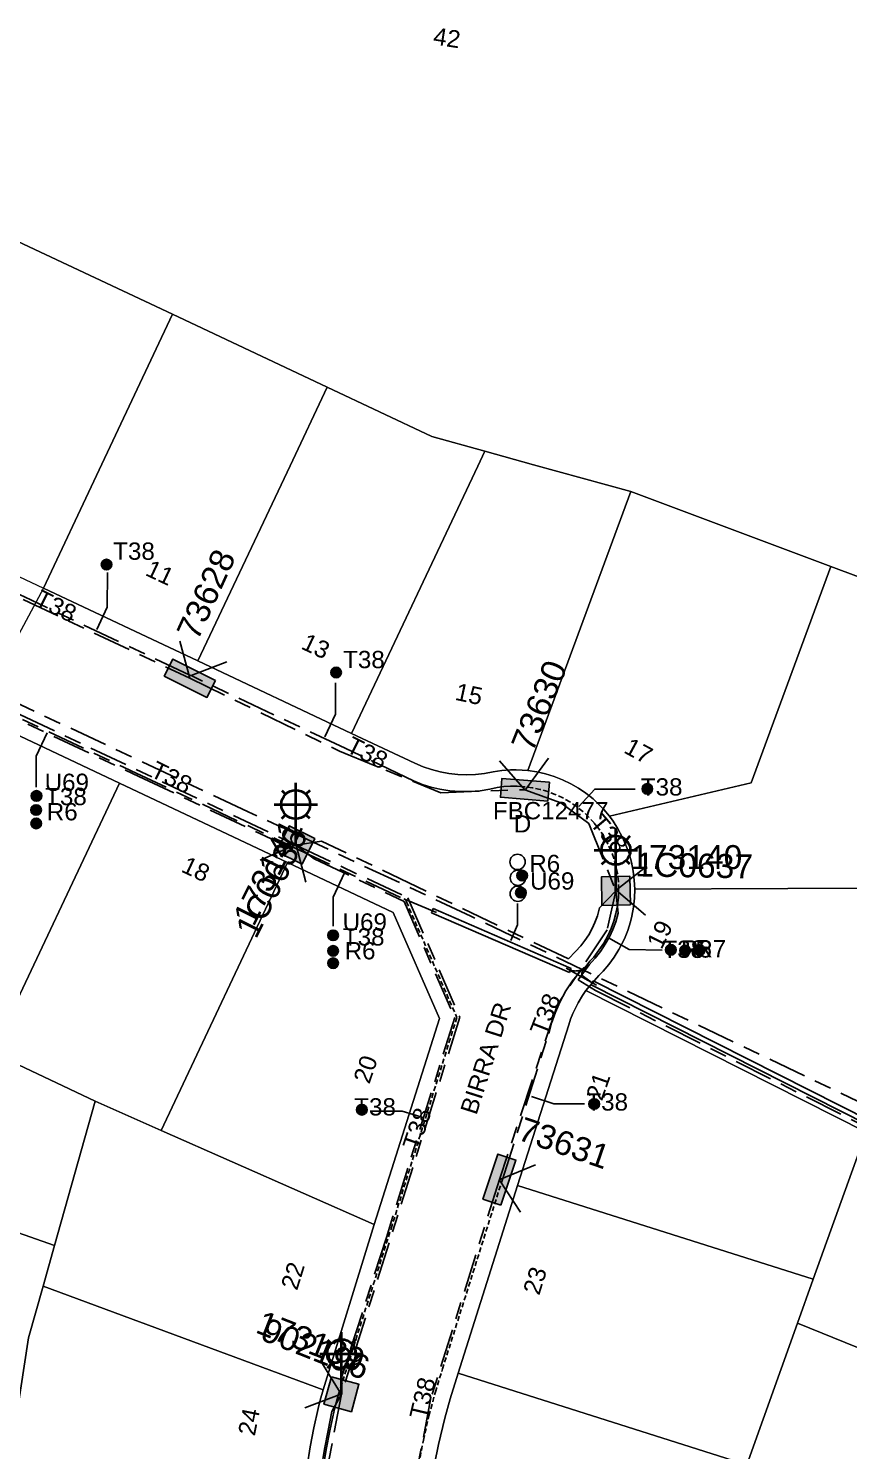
# Model space of a CAD drawing. Header units: metres. Extents: x 300268 to 302887, y 6172399 to 6173904.
# Drawn here: x 301108.4 to 301193.7, y 6173409.7 to 6173557.7 of the extents above; entities that cross this region are included whole.
import ezdxf
from ezdxf.enums import TextEntityAlignment as Align

# ---------------------------------------------------------------- set-up
doc = ezdxf.new("R2010")
doc.units = ezdxf.units.M
doc.linetypes.add('Cable Exist UG', pattern=[8.2, 4, -1.2, 1.8, -1.2])
doc.linetypes.add('DASHED', pattern=[0.75, 0.5, -0.25])
doc.layers.get('0').update_dxf_attribs({"color": 6})
doc.layers.add('Cadastre Land Parcels_SP_EXT', color=9, linetype='Continuous', lineweight=5)
doc.layers.add('Cadastre Roads_SP_EXT', color=9, linetype='Continuous', lineweight=5)
for name, color, linetype in [('Duct_SP_EXT', 7, 'Continuous'), ('Equip_SP_SL_EXT', 7, 'Continuous'), ('Mains_HV_EXT', 7, 'Continuous'), ('Mains_LV_EXT', 7, 'Continuous'), ('Mains_SL_EXT', 7, 'Continuous'), ('SupportsUG_SP_LV_EXT', 7, 'Continuous'), ('SupportsUG_SP_LV_SL_EXT', 7, 'Continuous'), ('Trench_SP_EXT', 7, 'Continuous')]:
    doc.layers.add(name, color=color, linetype=linetype)
doc.layers.add('UNKNOWN_FEATURES', color=1, linetype='DASHED', plot=False)
doc.styles.add('COLUMN_LABEL', font='arial.ttf')
doc.styles.add('iecARIAL', font='arial.ttf', dxfattribs={"height": 2})
doc.styles.add('POLE_LABEL', font='arial.ttf')
doc.styles.get("Standard").update_dxf_attribs({"font": 'arial.ttf'})

# ---------------------------------------------------------------- blocks, each defined once
blk = doc.blocks.new('COLUMN_EXT')
blk.add_hatch(color=256).paths.add_polyline_path([(-1.49, 1.48), (-1.49, -1.49), (1.48, -1.49), (1.48, 1.48)])
blk.add_lwpolyline([(-1.49, -1.49), (1.48, -1.49), (1.48, 1.48), (-1.49, 1.48)], close=True)
for tag, height, style, flags, p in [('ASSET_NUM', 2.5, 'COLUMN_LABEL', 8, (2, 2)), ('STRUCTURE_PLANT_NUMBER', 0.2, 'POLE_LABEL', 9, (1.81, 0.03)), ('STREET_CODE', 0.2, 'COLUMN_LABEL', 9, (1.81, -0.2))]:
    blk.add_attdef(tag, text='', height=height, dxfattribs=dict(style=style, flags=flags)).set_placement(p, align=Align.MIDDLE_LEFT)
at = {"flags": 9}
for tag, p in [('COLUMN_TYPE', (1.81, -0.4)), ('OWNED_BY', (1.81, -0.6)), ('STATE', (1.81, -0.8)), ('USAGE', (1.81, -1)), ('LEGEND', (1.81, -1.2)), ('LOCATION', (1.81, -1.4)), ('STREETNAME', (1.81, -1.6)), ('SUBURB', (1.81, -1.8)), ('NOTES', (1.81, -2))]:
    blk.add_attdef(tag, text='', height=0.2, dxfattribs=at).set_placement(p, align=Align.MIDDLE_LEFT)
at = {"flags": 1}
blk.add_attdef('Z', (1.81, -2.35), '', height=0.2, dxfattribs=at)
blk = doc.blocks.new('PILLAR_EXT')
blk.add_hatch(color=256).paths.add_polyline_path([(-2.475, 0.99), (-2.475, -0.99), (2.475, -0.99), (2.475, 0.99)])
blk.add_lwpolyline([(-2.475, -0.99), (2.475, -0.99), (2.475, 0.99), (-2.475, 0.99)], close=True)
at = {"style": 'iecARIAL', "flags": 8}
blk.add_attdef('ASSET_NUM', (1.5, 3.5), '', height=2.5, dxfattribs=at)
for tag, p, flags in [('OWNED_BY', (0, -0.2), 9), ('STATE', (0, -0.4), 9), ('SUPPORT_TYPE', (0, -0.6), 9), ('USAGE', (0, -0.8), 9), ('LEGEND', (0, -1), 9), ('LOCATION', (0, -1.2), 9), ('NOTES', (0, -1.4), 9), ('PARENT', (0, -1.6), 9), ('STREETNAME', (0, -1.8), 9), ('SUBURB', (0, -2), 1)]:
    blk.add_attdef(tag, p, '', height=0.2, dxfattribs=dict(flags=flags))
blk = doc.blocks.new('DUCT_EXT')
blk.add_circle((0, 0.8), 0.8)
at = {"flags": 1}
blk.add_attdef('Z', (0, 0), '', height=0.2, dxfattribs=at)
at = {"flags": 9}
for tag, p in [('DUCT_CODE', (0, 0)), ('XSECT_TYPE', (0, -0.2)), ('STATE', (0, -0.6)), ('FB_REFERENCE', (0, -0.4)), ('NOTES', (0, -0.8))]:
    blk.add_attdef(tag, text='', height=0.2, dxfattribs=at).set_placement(p, align=Align.MIDDLE_LEFT)
blk = doc.blocks.new('SL_LANTERN_EXT')
at = {"lineweight": 40}
for p, q in [((0, 1.97), (0, 6.47)), ((-1.46, 5.68), (-1.06, 5.28)), ((1.46, 5.68), (1.06, 5.28)), ((-2.25, 4.22), (2.25, 4.22)), ((-1.46, 2.76), (-1.06, 3.16)), ((1.46, 2.76), (1.06, 3.16)), ((0, 0), (0, 2.72))]:
    blk.add_line(p, q, dxfattribs=at)
blk.add_circle((0, 4.22), 1.5, dxfattribs=at)
at = {"style": 'iecARIAL', "flags": 8}
blk.add_attdef('ASSET_NUM', (1.5, 1.5), '', height=2.5, dxfattribs=at)
for tag, p, height, flags in [('OPERATING_VOLTAGE', (0.98, -1.65), 0.2, 9), ('CONSTRUCTED_VOLTAGE', (0.98, -0.65), 0.2, 9), ('CONTROL_TYPE', (0.98, -0.85), 0.2, 9), ('LANTERN_PURPOSE', (0.98, -1.05), 0.2, 9), ('LANTERN_TYPE', (0.98, -1.25), 0.2, 9), ('NO_PHASES', (0.98, -1.45), 0.2, 9), ('LNUMBER', (2.18, -3.25), 2.5, 8), ('ORIENTATION', (0.98, -1.85), 0.2, 9), ('OWNED_BY', (0.98, -2.05), 0.2, 9), ('STATE', (0.98, -2.25), 0.2, 9), ('USAGE', (0.98, -2.45), 0.2, 9), ('CEXIST', (0.98, -2.65), 0.2, 9), ('CNEW', (0.98, -2.85), 0.2, 9), ('CNUMBER', (0.98, -3.05), 0.2, 9), ('CREMOVE', (0.98, -3.25), 0.2, 9), ('CREPLACE', (0.98, -3.45), 0.2, 9), ('LKINGHEIGHT', (0.98, -3.65), 0.2, 9), ('LBRACKET', (0.98, -3.85), 0.2, 9), ('LBRACKETVOCAB', (0.98, -4.05), 0.2, 9), ('LCATEGORY', (0.98, -4.25), 0.2, 9), ('LCHARGE1', (0.98, -4.45), 0.2, 9), ('LCHARGE1PERCENT', (0.98, -4.65), 0.2, 9), ('LCHARGE2', (0.98, -4.85), 0.2, 9), ('LCHARGE2PERCENT', (0.98, -5.05), 0.2, 9), ('LCHARGE3', (0.98, -5.25), 0.2, 9), ('LCHARGE3PERCENT', (0.98, -5.45), 0.2, 9), ('LEXIST', (0.98, -5.65), 0.2, 9), ('LLAMP', (0.98, -5.85), 0.2, 9), ('LLAMPVOCAB', (0.98, -6.05), 0.2, 9), ('LMAST', (0.98, -6.25), 0.2, 9), ('LMASTVOCAB', (0.98, -6.45), 0.2, 9), ('LNEW', (0.98, -6.65), 0.2, 9), ('LANTNUMBER', (0.98, -6.85), 0.2, 9), ('LOUTREACH', (0.98, -7.25), 0.2, 9), ('LOUTREACHVOCAB', (0.98, -7.45), 0.2, 9), ('LRATECODE', (0.98, -7.65), 0.2, 9), ('LREMOVE', (0.98, -7.85), 0.2, 9), ('LREPLACE', (0.98, -8.05), 0.2, 9), ('LTYPE', (0.98, -8.25), 0.2, 9), ('LTYPEVOCAB', (0.98, -8.45), 0.2, 9), ('LEGEND', (0.98, -8.65), 0.2, 9), ('LOCATION', (0.98, -8.85), 0.2, 9), ('NOTES', (0.98, -9.05), 0.2, 9), ('STREETNAME', (0.98, -9.25), 0.2, 9), ('SUBURB', (0.98, -9.45), 0.2, 1)]:
    blk.add_attdef(tag, p, '', height=height, dxfattribs=dict(flags=flags))
blk = doc.blocks.new('CABLE_LARGE_EXT')
h = blk.add_hatch(color=256)
edge = h.paths.add_edge_path()
edge.add_arc((0, 0.55), 0.55, 0, 360)
blk.add_circle((0, 0.55), 0.55)
at = {"flags": 1}
blk.add_attdef('Z', (0, 0), '', height=0.2, dxfattribs=at)
at = {"flags": 9}
for tag, p in [('COND_CODE', (0, 0)), ('STATE', (0, -0.4)), ('XSECT_SIZE', (0, -0.6)), ('FB_REFERENCE', (0, -0.2)), ('NOTES', (0, -0.8))]:
    blk.add_attdef(tag, text='', height=0.2, dxfattribs=at).set_placement(p, align=Align.MIDDLE_LEFT)

msp = doc.modelspace()

# ---------------------------------------------------------------- linework, layer by layer
at = {"layer": 'Cadastre Land Parcels_SP_EXT', "linetype": 'Continuous'}
for points in [[(301115.5, 6173511.18), (301123.41, 6173527.96), (301107.33, 6173535.55), (301095.65, 6173510.77), (301093.9, 6173507.06), (301109.98, 6173499.47), (301115.5, 6173511.18)], [(301135.64, 6173512.2), (301139.49, 6173520.37), (301123.41, 6173527.96), (301115.5, 6173511.18), (301109.98, 6173499.47), (301126.05, 6173491.88), (301135.64, 6173512.2)], [(301155.18, 6173512.15), (301155.91, 6173513.71), (301150.38, 6173515.24), (301139.49, 6173520.37), (301135.64, 6173512.2), (301126.05, 6173491.88), (301142.05, 6173484.33), (301155.18, 6173512.15)], [(301171.08, 6173509.52), (301160.98, 6173512.31), (301155.91, 6173513.71), (301155.18, 6173512.15), (301142.05, 6173484.33), (301148.63, 6173481.23), (301149.49, 6173480.87), (301150.36, 6173480.57), (301151.26, 6173480.33), (301152.17, 6173480.16), (301153.1, 6173480.07), (301154.02, 6173480.03), (301154.95, 6173480.07), (301155.87, 6173480.18), (301156.78, 6173480.35), (301157.67, 6173480.48), (301158.58, 6173480.54), (301159.18, 6173480.55), (301159.78, 6173480.52), (301160.38, 6173480.47), (301171.08, 6173509.52)], [(301183.62, 6173479.19), (301191.92, 6173501.71), (301171.08, 6173509.52), (301160.38, 6173480.47), (301161.31, 6173480.33), (301162.22, 6173480.13), (301163.12, 6173479.85), (301163.99, 6173479.51), (301164.84, 6173479.1), (301165.65, 6173478.63), (301166.42, 6173478.11), (301167.16, 6173477.52), (301167.84, 6173476.88), (301168.27, 6173476.43), (301168.87, 6173475.71), (301183.62, 6173479.19)], [(301210, 6173494.94), (301191.92, 6173501.71), (301183.62, 6173479.19), (301168.87, 6173475.71), (301169.25, 6173475.2), (301169.76, 6173474.41), (301170.21, 6173473.58), (301170.59, 6173472.72), (301170.91, 6173471.83), (301171.17, 6173470.92), (301171.35, 6173469.99), (301171.46, 6173469.05), (301171.5, 6173468.11), (301203.34, 6173468.26), (301210, 6173494.94)], [(301117.89, 6173479.15), (301102.97, 6173486.19), (301097.64, 6173484.28), (301086.12, 6173459.86), (301104.66, 6173451.12), (301117.89, 6173479.15)], [(301135.39, 6173470.9), (301117.89, 6173479.15), (301104.66, 6173451.12), (301115.38, 6173446.06), (301122.24, 6173443.02), (301135.39, 6173470.9)], [(301151.19, 6173454.67), (301146.38, 6173465.71), (301135.39, 6173470.9), (301122.24, 6173443.02), (301144.39, 6173433.22), (301151.19, 6173454.67)], [(301200.22, 6173455.9), (301203.34, 6173468.26), (301171.5, 6173468.11), (301171.47, 6173467.18), (301171.37, 6173466.25), (301171.2, 6173465.33), (301171.05, 6173464.72), (301170.77, 6173463.83), (301170.42, 6173462.96), (301169.86, 6173461.85), (301169.36, 6173461.06), (301168.81, 6173460.3), (301168.21, 6173459.59), (301167.77, 6173459.14), (301166.43, 6173457.58), (301195.58, 6173442.85), (301200.22, 6173455.9)], [(301115.38, 6173446.06), (301104.66, 6173451.12), (301086.12, 6173459.86), (301085.24, 6173457.95), (301084.42, 6173456), (301083.67, 6173454.03), (301082.99, 6173452.03), (301082.38, 6173450.01), (301081.83, 6173447.97), (301081.36, 6173445.92), (301080.96, 6173443.85), (301080.63, 6173441.77), (301111.14, 6173431.05), (301115.38, 6173446.06)], [(301195.58, 6173442.85), (301166.43, 6173457.58), (301166.08, 6173457.07), (301165.6, 6173456.28), (301165.06, 6173455.17), (301164.83, 6173454.6), (301164.63, 6173454.02), (301159.32, 6173437.3), (301190.08, 6173427.53), (301195.58, 6173442.85)], [(301144.39, 6173433.22), (301122.24, 6173443.02), (301115.38, 6173446.06), (301111.14, 6173431.05), (301109.94, 6173426.81), (301139.07, 6173416.03), (301144.39, 6173433.22)], [(301223.63, 6173426.4), (301195.58, 6173442.85), (301190.08, 6173427.53), (301188.44, 6173422.97), (301219.47, 6173410.36), (301223.63, 6173426.4)], [(301108.42, 6173421.42), (301109.94, 6173426.81), (301111.14, 6173431.05), (301080.63, 6173441.77), (301077.44, 6173420.5), (301107.6, 6173415.98), (301108.42, 6173421.42)], [(301188.44, 6173422.97), (301190.08, 6173427.53), (301159.32, 6173437.3), (301153.12, 6173417.76), (301183.15, 6173408.22), (301188.44, 6173422.97)], [(301136.99, 6173404.01), (301137.18, 6173406.04), (301137.42, 6173408.06), (301137.73, 6173410.07), (301138.11, 6173412.07), (301138.55, 6173414.06), (301138.78, 6173414.94), (301139.07, 6173416.03), (301109.94, 6173426.81), (301108.42, 6173421.42), (301107.6, 6173415.98), (301105.45, 6173401.64), (301136.99, 6173404.01)], [(301212.78, 6173393.44), (301213.96, 6173395.68), (301215.06, 6173397.95), (301216.08, 6173400.27), (301217.02, 6173402.61), (301217.87, 6173404.99), (301218.64, 6173407.4), (301219.47, 6173410.36), (301188.44, 6173422.97), (301183.15, 6173408.22), (301211.54, 6173391.26), (301212.78, 6173393.44)], [(301174.06, 6173396.1), (301183.15, 6173408.22), (301153.12, 6173417.76), (301152.29, 6173415.08), (301151.73, 6173413.06), (301151.09, 6173410.33), (301150.68, 6173408.27), (301150.24, 6173405.51), (301149.99, 6173403.42), (301149.77, 6173400.63), (301149.66, 6173397.83), (301149.66, 6173395.73), (301152.98, 6173389.24), (301157.46, 6173385.68), (301174.06, 6173396.1)]]:
    msp.add_lwpolyline(points, close=True, dxfattribs=at)
msp.add_lwpolyline([(301107.33, 6173535.55), (301123.41, 6173527.96), (301139.49, 6173520.37), (301150.38, 6173515.24), (301155.91, 6173513.71), (301160.98, 6173512.31), (301171.08, 6173509.52), (301191.92, 6173501.71), (301210, 6173494.94)], dxfattribs=at)
at = {"layer": 'Cadastre Roads_SP_EXT', "linetype": 'Continuous'}
for points in [[(301150.68, 6173408.27), (301151.09, 6173410.33), (301151.73, 6173413.06), (301152.29, 6173415.08), (301153.12, 6173417.76), (301159.32, 6173437.3), (301164.63, 6173454.02), (301164.83, 6173454.6), (301165.06, 6173455.17), (301165.6, 6173456.28), (301166.08, 6173457.07), (301166.43, 6173457.58), (301167.77, 6173459.14), (301168.21, 6173459.59), (301168.81, 6173460.3), (301169.36, 6173461.06), (301169.86, 6173461.85), (301170.42, 6173462.96), (301170.77, 6173463.83), (301171.05, 6173464.72), (301171.2, 6173465.33), (301171.37, 6173466.25), (301171.47, 6173467.18), (301171.5, 6173468.11), (301171.46, 6173469.05), (301171.35, 6173469.99), (301171.17, 6173470.92), (301170.91, 6173471.83), (301170.59, 6173472.72), (301170.21, 6173473.58), (301169.76, 6173474.41), (301169.25, 6173475.2), (301168.87, 6173475.71), (301168.27, 6173476.43), (301167.84, 6173476.88), (301167.16, 6173477.52), (301166.42, 6173478.11), (301165.65, 6173478.63), (301164.84, 6173479.1), (301163.99, 6173479.51), (301163.12, 6173479.85), (301162.22, 6173480.13), (301161.31, 6173480.33), (301160.38, 6173480.47), (301159.78, 6173480.52), (301159.18, 6173480.55), (301158.58, 6173480.54), (301157.67, 6173480.48), (301156.78, 6173480.35), (301155.87, 6173480.18), (301154.95, 6173480.07), (301154.02, 6173480.03), (301153.1, 6173480.07), (301153.1, 6173480.07), (301152.17, 6173480.16), (301151.26, 6173480.33), (301150.36, 6173480.57), (301149.49, 6173480.87), (301148.63, 6173481.23), (301142.05, 6173484.33), (301126.05, 6173491.88), (301109.98, 6173499.47), (301106.64, 6173493.16)], [(301102.97, 6173486.19), (301117.89, 6173479.15), (301135.39, 6173470.9), (301146.38, 6173465.71), (301151.19, 6173454.67), (301144.39, 6173433.22), (301139.07, 6173416.03), (301138.78, 6173414.94), (301138.55, 6173414.06), (301138.11, 6173412.07), (301137.73, 6173410.07), (301137.42, 6173408.06)]]:
    msp.add_lwpolyline(points, dxfattribs=at)
at = {"layer": 'Duct_SP_EXT'}
for p, q in [((301150.35, 6173465.67), (301150.45, 6173465.89)), ((301150.35, 6173465.67), (301164.71, 6173459.44)), ((301150.54, 6173466.11), (301150.45, 6173465.89)), ((301150.54, 6173466.11), (301164.9, 6173459.88)), ((301164.71, 6173459.44), (301164.8, 6173459.66)), ((301164.9, 6173459.88), (301164.8, 6173459.66)), ((301166.96, 6173458.17), (301167.07, 6173458.39)), ((301195.83, 6173443.56), (301166.96, 6173458.17)), ((301167.18, 6173458.6), (301167.07, 6173458.39)), ((301196.06, 6173443.98), (301167.18, 6173458.6))]:
    msp.add_line(p, q, dxfattribs=at)
for points in [[(301116.63, 6173501.09), (301116.61, 6173497.47), (301115.52, 6173495.17)], [(301140.38, 6173489.61), (301140.37, 6173486.34), (301139.26, 6173483.97)], [(301109.22, 6173478.74), (301109.21, 6173481.98), (301110.37, 6173484.39)], [(301171.54, 6173478.55), (301167.35, 6173478.55), (301165.7, 6173476.74)], [(301140.12, 6173464.26), (301140.12, 6173467.3), (301141.31, 6173469.83)], [(301159.31, 6173466.62), (301159.31, 6173464.41), (301158.6, 6173462.77)], [(301159.31, 6173466.62), (301159.31, 6173464.41), (301158.6, 6173462.77)], [(301174.35, 6173461.77), (301170.91, 6173461.84), (301168.76, 6173463.07)], [(301166.26, 6173445.8), (301163.1, 6173445.8), (301160.75, 6173446.53)], [(301143.97, 6173445.03), (301147.3, 6173445.03), (301149.6, 6173444.31)]]:
    msp.add_lwpolyline(points, dxfattribs=at)
at = {"layer": 'Mains_HV_EXT', "linetype": 'Cable Exist UG'}
msp.add_lwpolyline([(301237.09, 6173430.59), (301235.64, 6173424.96), (301224.31, 6173429.19), (301196.55, 6173445.17), (301154.44, 6173465.32), (301131.28, 6173476.19), (301105.23, 6173488.44), (301087.8, 6173496.68), (301082.48, 6173499.17), (301076.46, 6173502.45), (301070.21, 6173506.93), (301065.74, 6173510.81), (301058.25, 6173519.17)], dxfattribs=at)
at = {"layer": 'Mains_LV_EXT', "linetype": 'Cable Exist UG'}
for points in [[(301051.9, 6173517.33), (301059.28, 6173523.1), (301064.42, 6173516.62), (301072.07, 6173509.63), (301079.89, 6173504.05), (301086.88, 6173500.53), (301088.83, 6173495.11), (301100.1, 6173489.82), (301136.23, 6173472.72)], [(301093.03, 6173505.27), (301125.21, 6173490.08)], [(301125.21, 6173490.08), (301140.8, 6173482.5), (301151.32, 6173478.17), (301160.08, 6173478.48)], [(301160.08, 6173478.48), (301163.8, 6173477.1), (301166.72, 6173474.97), (301169.54, 6173467.96)], [(301136.23, 6173472.72), (301147.89, 6173467.23), (301153.31, 6173454.8), (301140.99, 6173415.55)], [(301169.54, 6173467.96), (301168.62, 6173463.88), (301163.45, 6173456.11), (301157.42, 6173437.9)], [(301157.42, 6173437.9), (301150.27, 6173415.02), (301148.27, 6173404.6), (301147.65, 6173395.25), (301151.32, 6173387.98), (301156.21, 6173384.11)], [(301140.99, 6173415.55), (301139.28, 6173406.52), (301138.7, 6173398.17), (301138.85, 6173391.16)]]:
    msp.add_lwpolyline(points, dxfattribs=at)
at = {"layer": 'Mains_SL_EXT', "linetype": 'Cable Exist UG'}
for points in [[(301084.77, 6173487.54), (301085.44, 6173488.65), (301085.44, 6173488.65), (301085.96, 6173488.92), (301088.74, 6173494.49), (301103.65, 6173487.52), (301103.65, 6173487.52), (301118.52, 6173480.52), (301119.92, 6173479.86), (301119.92, 6173479.86), (301134.51, 6173472.98), (301136.23, 6173472.72)], [(301169.54, 6173467.96), (301167.85, 6173466.17), (301167.85, 6173466.17), (301167.62, 6173465.34), (301167.36, 6173464.66), (301167.06, 6173464.02), (301166.72, 6173463.39), (301166.3, 6173462.79), (301165.88, 6173462.22), (301165.34, 6173461.63), (301164.6, 6173460.86), (301148.88, 6173468.36), (301138.92, 6173473.14), (301136.23, 6173472.72)], [(301136.23, 6173472.72), (301138.14, 6173471.29), (301138.14, 6173471.29), (301147.51, 6173466.84), (301152.77, 6173454.76), (301146.3, 6173433.95), (301145.66, 6173431.87), (301145.66, 6173431.87), (301141.02, 6173417.35), (301140.99, 6173415.55)], [(301169.54, 6173467.96), (301169.77, 6173465.62), (301169.77, 6173465.62), (301169.52, 6173464.74), (301169.23, 6173463.94), (301168.87, 6173463.17), (301168.44, 6173462.4), (301167.93, 6173461.64), (301167.4, 6173460.93), (301166.76, 6173460.24), (301165.61, 6173458.7), (301167.42, 6173457.58), (301167.42, 6173457.58), (301195.78, 6173443.28), (301198.69, 6173441.53), (301198.69, 6173441.53), (301225.01, 6173425.93), (301221.6, 6173412.14), (301221.58, 6173410.21)], [(301140.99, 6173415.55), (301140, 6173413.75), (301140, 6173413.75), (301139.59, 6173411.8), (301139.21, 6173409.85), (301138.9, 6173407.88)]]:
    msp.add_lwpolyline(points, dxfattribs=at)
at = {"layer": 'Trench_SP_EXT', "linetype": 'Cable Exist UG'}
for points in [[(301125.22, 6173490.4), (301109.54, 6173497.81), (301108.66, 6173498.23), (301108.66, 6173498.23), (301093.54, 6173505.35), (301093.1, 6173505.56)], [(301125.21, 6173490.08), (301124.01, 6173494.5)], [(301097.2, 6173490.78), (301103.11, 6173488), (301118.23, 6173480.87), (301119.12, 6173480.46), (301119.12, 6173480.46), (301136.04, 6173472.47)], [(301125.34, 6173490.35), (301129.45, 6173491.94)], [(301160.1, 6173478.77), (301160, 6173478.78), (301159.26, 6173478.84), (301158.56, 6173478.85), (301157.88, 6173478.81), (301157.2, 6173478.71), (301156.42, 6173478.53), (301155.41, 6173478.37), (301154.38, 6173478.28), (301153.33, 6173478.29), (301152.27, 6173478.37), (301151.24, 6173478.53), (301150.29, 6173478.75), (301149.37, 6173479.03), (301148.48, 6173479.39), (301147.68, 6173479.8), (301141.36, 6173482.79), (301125.34, 6173490.35), (301125.22, 6173490.4)], [(301160.08, 6173478.48), (301156.99, 6173481.98)], [(301160.17, 6173478.52), (301163.03, 6173482.47)], [(301136.2, 6173472.74), (301132.05, 6173470.94)], [(301136.04, 6173472.47), (301136.11, 6173472.44), (301147.67, 6173467), (301147.75, 6173466.81)], [(301136.28, 6173472.71), (301137.46, 6173468.22)], [(301169.6, 6173468.06), (301173.34, 6173470.98)], [(301147.47, 6173467.11), (301150.87, 6173465.71)], [(301169.57, 6173468.03), (301173, 6173465.09)], [(301157.7, 6173437.8), (301162.55, 6173453.11), (301162.85, 6173454.19), (301163.26, 6173455.34), (301163.76, 6173456.45), (301164.35, 6173457.55), (301165.04, 6173458.57), (301165.82, 6173459.54), (301166.22, 6173459.96)], [(301164.38, 6173459.91), (301167.53, 6173458.14)], [(301157.48, 6173437.9), (301161.73, 6173439.66)], [(301157.43, 6173437.85), (301160.03, 6173433.89)], [(301140.95, 6173415.58), (301138.56, 6173419.46)], [(301140.93, 6173415.57), (301136.38, 6173413.83)], [(301140.72, 6173415.67), (301140.68, 6173415.57), (301140.42, 6173414.53), (301140.2, 6173413.68), (301139.77, 6173411.75), (301139.41, 6173409.8), (301139.1, 6173407.85), (301138.87, 6173405.89), (301138.69, 6173403.9), (301138.48, 6173401.32), (301138.36, 6173398.76), (301138.33, 6173396.2), (301138.4, 6173393.64), (301138.55, 6173391.16)]]:
    msp.add_lwpolyline(points, dxfattribs=at)
for points in [[(301169.83, 6173468.16), (301169.81, 6173467.26), (301169.71, 6173466.44), (301169.55, 6173465.61), (301169.33, 6173464.8), (301169.04, 6173464.02), (301168.7, 6173463.26), (301168.27, 6173462.5), (301167.78, 6173461.77), (301167.23, 6173461.06), (301166.84, 6173460.63), (301166.12, 6173459.69), (301166.12, 6173459.69, 0.399669), (301166.16, 6173459.02), (301166.16, 6173459.02), (301167.07, 6173458.39)], [(301164.38, 6173459.91), (301164.65, 6173459.76), (301164.65, 6173459.76, 0.308075), (301166.32, 6173460)]]:
    msp.add_lwpolyline(points, format="xyb", dxfattribs=at)
at = {"layer": 'UNKNOWN_FEATURES'}
for points in [[(301169.83, 6173468.04), (301169.83, 6173468.1), (301169.81, 6173468.94), (301169.72, 6173469.75), (301169.55, 6173470.57), (301169.32, 6173471.36), (301169.03, 6173472.13), (301168.68, 6173472.9), (301168.27, 6173473.65), (301167.8, 6173474.36), (301167.61, 6173474.6), (301167.27, 6173475.02), (301166.7, 6173475.65), (301166.09, 6173476.22), (301165.43, 6173476.74), (301164.74, 6173477.22), (301164.01, 6173477.63), (301163.24, 6173477.99), (301162.46, 6173478.28), (301161.66, 6173478.51), (301160.85, 6173478.68), (301160.1, 6173478.77)], [(301147.75, 6173466.81), (301152.99, 6173454.77), (301146.26, 6173433.14), (301140.72, 6173415.67)], [(301156.32, 6173384.4), (301151.56, 6173388.16), (301147.97, 6173395.28), (301148.02, 6173398.16), (301148.14, 6173400.68), (301148.36, 6173403.21), (301148.66, 6173405.73), (301149.02, 6173408.24), (301149.51, 6173410.76), (301150.09, 6173413.31), (301150.76, 6173415.79), (301151.5, 6173418.19), (301157.7, 6173437.8)]]:
    msp.add_lwpolyline(points, dxfattribs=at)

# ---------------------------------------------------------------- block references
at = {"layer": 'Duct_SP_EXT'}
for name, p in [('CABLE_LARGE_EXT', (301116.55, 6173501.36)), ('CABLE_LARGE_EXT', (301140.43, 6173490.13)), ('CABLE_LARGE_EXT', (301172.81, 6173478.01)), ('CABLE_LARGE_EXT', (301109.26, 6173477.28)), ('CABLE_LARGE_EXT', (301109.22, 6173475.82)), ('CABLE_LARGE_EXT', (301109.23, 6173474.42)), ('DUCT_EXT', (301159.31, 6173470.16)), ('DUCT_EXT', (301159.35, 6173468.51)), ('CABLE_LARGE_EXT', (301159.79, 6173468.99)), ('DUCT_EXT', (301159.34, 6173466.85)), ('CABLE_LARGE_EXT', (301159.66, 6173467.21)), ('CABLE_LARGE_EXT', (301140.12, 6173462.77)), ('CABLE_LARGE_EXT', (301140.12, 6173461.15)), ('CABLE_LARGE_EXT', (301175.26, 6173461.26)), ('CABLE_LARGE_EXT', (301176.74, 6173461.19)), ('CABLE_LARGE_EXT', (301178.26, 6173461.23)), ('CABLE_LARGE_EXT', (301140.12, 6173459.87)), ('CABLE_LARGE_EXT', (301167.28, 6173445.22)), ('CABLE_LARGE_EXT', (301143.11, 6173444.62))]:
    msp.add_blockref(name, p, dxfattribs=at)
at = {"layer": 'Equip_SP_SL_EXT'}
ref = msp.add_blockref('SL_LANTERN_EXT', (301136.23, 6173472.72), dxfattribs=at)
ref.add_attrib('ASSET_NUM', '173141', dxfattribs={"layer": '0', "height": 2.5, "rotation": 63.5158, "style": 'iecARIAL'}).set_placement((301137.73, 6173474.22), align=Align.BOTTOM_RIGHT)
ref = msp.add_blockref('SL_LANTERN_EXT', (301169.54, 6173467.96), dxfattribs=at)
ref.add_attrib('ASSET_NUM', '173140', dxfattribs={"layer": '0', "height": 2.5, "style": 'iecARIAL'}).set_placement((301171.04, 6173469.46), align=Align.BOTTOM_LEFT)
ref = msp.add_blockref('SL_LANTERN_EXT', (301140.99, 6173415.55), dxfattribs=at)
ref.add_attrib('ASSET_NUM', '173139', dxfattribs={"layer": '0', "height": 2.5, "rotation": 338.4791, "style": 'iecARIAL'}).set_placement((301142.49, 6173417.05), align=Align.BOTTOM_RIGHT)
at = {"layer": 'SupportsUG_SP_LV_EXT'}
ref = msp.add_blockref('PILLAR_EXT', (301125.21, 6173490.08), dxfattribs=dict(at, rotation=153.4929146672848))
ref.add_attrib('ASSET_NUM', '73628', dxfattribs={"layer": '0', "height": 2.5, "rotation": 65.5172, "style": 'iecARIAL'}).set_placement((301126.71, 6173493.58), align=Align.BOTTOM_LEFT)
ref = msp.add_blockref('PILLAR_EXT', (301160.08, 6173478.48), dxfattribs=dict(at, rotation=175.5106731128917))
ref.add_attrib('ASSET_NUM', '73630', dxfattribs={"layer": '0', "height": 2.5, "rotation": 67.9812, "style": 'iecARIAL'}).set_placement((301161.58, 6173481.98), align=Align.BOTTOM_LEFT)
ref = msp.add_blockref('PILLAR_EXT', (301157.42, 6173437.9), dxfattribs=dict(at, rotation=71.57779837822537))
ref.add_attrib('ASSET_NUM', '73631', dxfattribs={"layer": '0', "height": 2.5, "rotation": 340.9811, "style": 'iecARIAL'}).set_placement((301158.92, 6173441.4), align=Align.BOTTOM_LEFT)
at = {"layer": 'SupportsUG_SP_LV_SL_EXT'}
ref = msp.add_blockref('COLUMN_EXT', (301136.23, 6173472.72), dxfattribs=dict(at, rotation=333.6462967042129))
ref.add_attrib('ASSET_NUM', '1C0636', dxfattribs={"layer": '0', "height": 2.5, "rotation": 63.5158, "style": 'COLUMN_LABEL'}).set_placement((301138.23, 6173473.47), align=Align.BOTTOM_RIGHT)
ref = msp.add_blockref('COLUMN_EXT', (301169.54, 6173467.96), dxfattribs=dict(at, rotation=91.1598355312133))
ref.add_attrib('ASSET_NUM', '1C0637', dxfattribs={"layer": '0', "height": 2.5, "rotation": 358.9634, "style": 'COLUMN_LABEL'}).set_placement((301171.54, 6173468.71), align=Align.BOTTOM_LEFT)
ref = msp.add_blockref('COLUMN_EXT', (301140.99, 6173415.55), dxfattribs=dict(at, rotation=254.6885293051668))
ref.add_attrib('ASSET_NUM', '902196', dxfattribs={"layer": '0', "height": 2.5, "rotation": 338.4791, "style": 'COLUMN_LABEL'}).set_placement((301142.99, 6173416.3), align=Align.BOTTOM_RIGHT)

# ---------------------------------------------------------------- texts
at = {"layer": 'Cadastre Land Parcels_SP_EXT'}
for s, rotation, p in [('42', 351.2126, (301150.45, 6173556.07)), ('11', 334.8, (301120.47, 6173500.85)), ('13', 334.8, (301136.68, 6173493.2)), ('15', 347.9, (301152.71, 6173487.85)), ('17', 331.6, (301170.25, 6173482.39)), ('18', 334.9, (301124.2, 6173469.99)), ('19', 63.77, (301174.29, 6173461.77)), ('20', 71.2054, (301143.89, 6173447.77)), ('21', 70.89, (301168.09, 6173446)), ('22', 72.7, (301136.37, 6173426.28)), ('23', 72.62, (301161.56, 6173425.78)), ('24', 78.6935, (301131.97, 6173411.14))]:
    msp.add_text(s, height=1.8, rotation=rotation, dxfattribs=at).set_placement(p)
at = {"layer": 'Cadastre Roads_SP_EXT'}
msp.add_text('BIRRA DR', height=1.8, rotation=72.3385, dxfattribs=at).set_placement((301155.03, 6173444.54))
at = {"layer": 'Duct_SP_EXT'}
for s, p in [('T38', (301117.24, 6173502.41)), ('T38', (301141.16, 6173491.13)), ('U69', (301110.11, 6173478.35)), ('T38', (301172.14, 6173477.87)), ('T38', (301110.16, 6173476.87)), ('R6', (301110.33, 6173475.29)), ('FBC12477', (301156.74, 6173475.4)), ('D', (301158.92, 6173474.03)), ('R6', (301160.53, 6173469.9)), ('U69', (301160.61, 6173468.08)), ('U69', (301141.11, 6173463.81)), ('T38', (301141.14, 6173462.26)), ('R6', (301141.32, 6173460.82)), ('T38', (301174.39, 6173460.97)), ('R6', (301176.32, 6173461)), ('R7', (301177.8, 6173461.04)), ('T38', (301142.32, 6173444.57)), ('T38', (301166.47, 6173445.08))]:
    msp.add_text(s, height=1.8, dxfattribs=at).set_placement(p)
at = {"layer": 'Mains_LV_EXT'}
for rotation, p in [(333.5793, (301108.95, 6173497.76)), (333.5607, (301141.33, 6173482.48)), (333.6921, (301120.97, 6173479.92)), (310.4793, (301166.75, 6173474.94)), (68.4447, (301162.22, 6173452.78)), (71.4694, (301149.01, 6173440.87)), (76.5664, (301149.79, 6173412.84))]:
    msp.add_text('T38', height=1.8, rotation=rotation, dxfattribs=at).set_placement(p)

doc.saveas('drawing.dxf')
